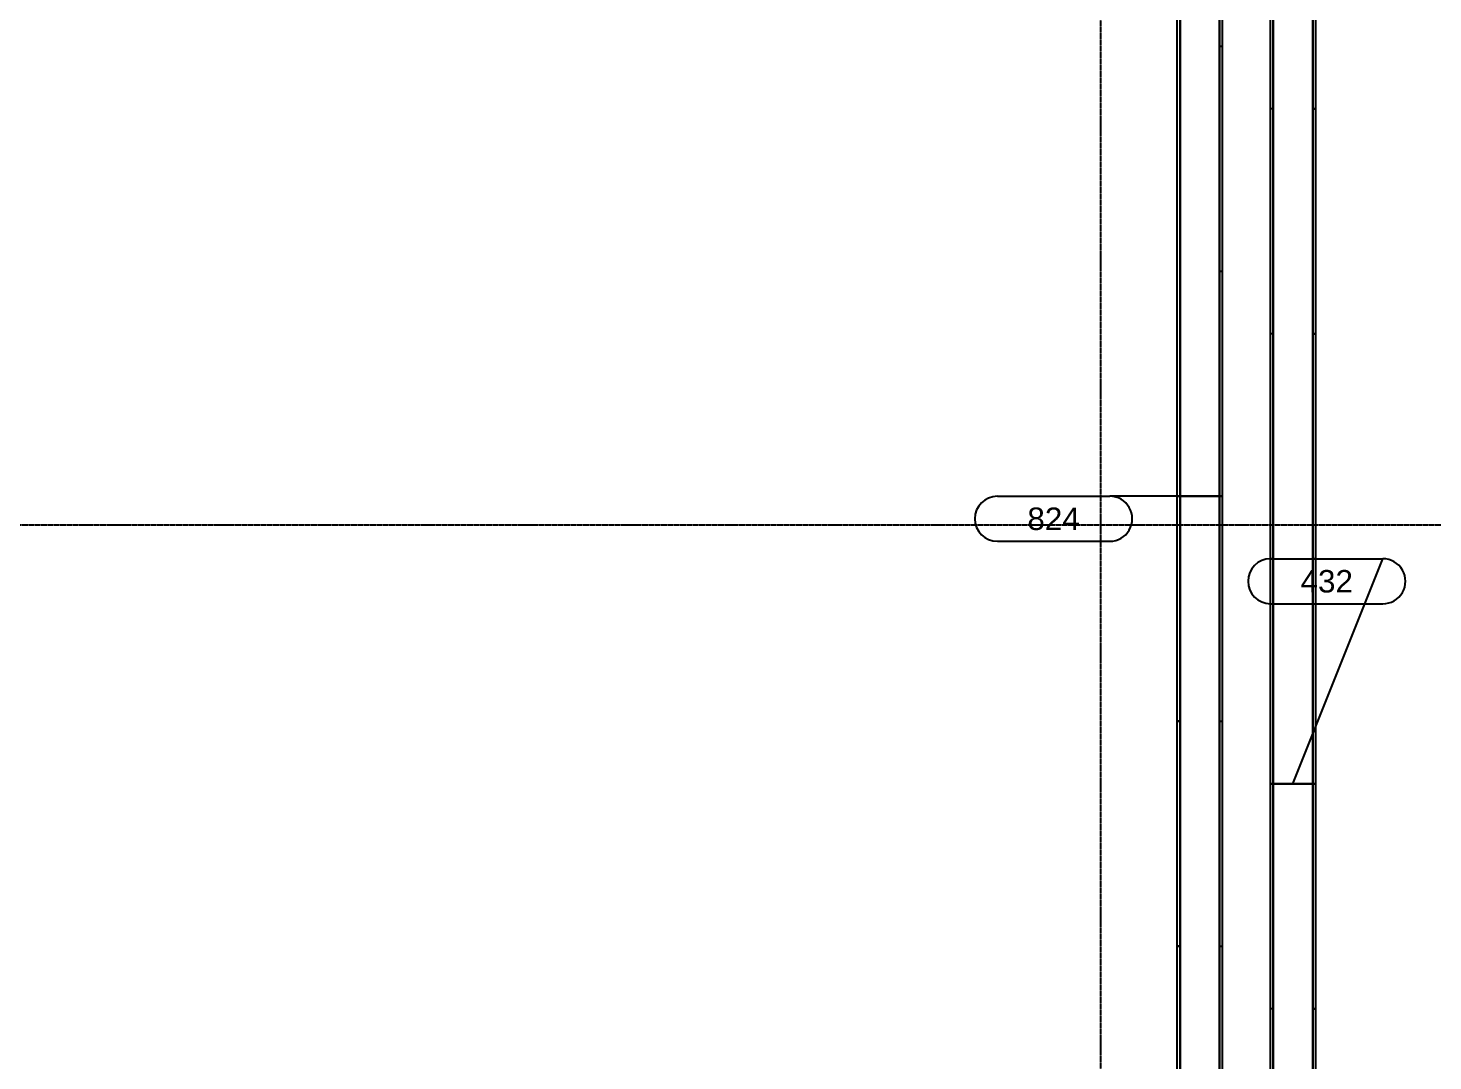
# Model space of a CAD drawing. Header units: inches. Extents: x -21257 to 11444, y 0 to 8704.
# Drawn here: x 956 to 1705, y 4406 to 4956 of the extents above; entities that cross this region are included whole.
import ezdxf
from ezdxf.enums import TextEntityAlignment as Align

# ---------------------------------------------------------------- set-up
doc = ezdxf.new("R2010")
doc.units = ezdxf.units.IN
doc.header["$MEASUREMENT"] = 0
doc.linetypes.add('CENTER2', pattern=[1.125, 0.75, -0.125, 0.125, -0.125])
for name, color, linetype in [('400-CONV-LAYOUT', 1, 'Continuous'), ('400-CONV-NUMBERS', 1, 'Continuous'), ('800-CONV-LAYOUT', 54, 'Continuous'), ('800-CONV-NUMBERS', 54, 'Continuous'), ('900-CONV-LAYOUT', 5, 'Continuous'), ('Bldg_Cline', 8, 'CENTER2')]:
    doc.layers.add(name, color=color, linetype=linetype)
doc.styles.get("Standard").update_dxf_attribs({"font": 'helvl.shx'})

# ---------------------------------------------------------------- blocks, each defined once
blk = doc.blocks.new('DCBLOCK')
at = {"linetype": 'Continuous'}
for p, q in [((-0.625, 0), (0, 0)), ((-0.625, -0.25), (0, -0.25))]:
    blk.add_line(p, q, dxfattribs=at)
for centre, start, end in [((-0.625, -0.125), 89.99998, 269.99994), ((0, -0.125), 269.99994, 89.99998)]:
    blk.add_arc(centre, 0.125, start, end)
blk.add_attdef('FORTNAITEM', text='', height=0.125).set_placement((-0.3125, -0.125), align=Align.MIDDLE_CENTER)
at = {"flags": 1}
blk.add_attdef('SERIALNUM', (-0.625, -0.3437), '', height=0.125, dxfattribs=at)
blk = doc.blocks.new('Promise-US15-100330-00-10-003 Bldg Colums')
at = {"layer": 'Bldg_Cline'}
for p, q in [((600, 7193.33), (600, 9.33)), ((-389.27, 4176), (72, 4176)), ((72, 4176), (6000, 4176))]:
    blk.add_line(p, q, dxfattribs=at)

msp = doc.modelspace()

# ---------------------------------------------------------------- linework, layer by layer
at = {"layer": '400-CONV-LAYOUT', "linetype": 'Continuous'}
for p, q in [((1620.22, 4913.42, 330), (1618.72, 4913.42, 330)), ((1620.22, 4913.42, 323.5), (1618.72, 4913.42, 323.5)), ((1620.22, 4913.42, 330), (1620.22, 4913.42, 323.5)), ((1642.72, 4913.42, 330), (1641.22, 4913.42, 330)), ((1641.22, 4913.42, 330), (1641.22, 4913.42, 323.5)), ((1641.22, 4913.42, 323.5), (1642.72, 4913.42, 323.5)), ((1620.22, 4793.42, 330), (1618.72, 4793.42, 330)), ((1620.22, 4793.42, 323.5), (1618.72, 4793.42, 323.5)), ((1620.22, 4793.42, 330), (1620.22, 4793.42, 323.5)), ((1642.72, 4793.42, 330), (1641.22, 4793.42, 330)), ((1641.22, 4793.42, 330), (1641.22, 4793.42, 323.5)), ((1641.22, 4793.42, 323.5), (1642.72, 4793.42, 323.5)), ((1620.22, 4673.42, 330), (1618.72, 4673.42, 330)), ((1620.22, 4673.42, 323.5), (1618.72, 4673.42, 323.5)), ((1620.22, 4673.42, 330), (1620.22, 4673.42, 323.5)), ((1642.72, 4673.42, 330), (1641.22, 4673.42, 330)), ((1641.22, 4673.42, 330), (1641.22, 4673.42, 323.5)), ((1641.22, 4673.42, 323.5), (1642.72, 4673.42, 323.5)), ((1620.22, 4553.42, 330), (1618.72, 4553.42, 330)), ((1620.22, 4553.42, 323.5), (1618.72, 4553.42, 323.5)), ((1618.72, 4553.42, 330), (1620.22, 4553.42, 330)), ((1620.22, 4553.42, 323.5), (1618.72, 4553.42, 323.5)), ((1620.22, 4553.42, 330), (1620.22, 4553.42, 323.5)), ((1620.22, 4553.42, 330), (1620.22, 4553.42, 323.5)), ((1642.72, 4553.42, 330), (1641.22, 4553.42, 330)), ((1641.22, 4553.42, 330), (1641.22, 4553.42, 323.5)), ((1641.22, 4553.42, 323.5), (1642.72, 4553.42, 323.5)), ((1642.72, 4553.42, 330), (1641.22, 4553.42, 330)), ((1641.22, 4553.42, 323.5), (1641.22, 4553.42, 330)), ((1642.72, 4553.42, 323.5), (1641.22, 4553.42, 323.5)), ((1620.22, 4433.42, 330), (1618.72, 4433.42, 330)), ((1620.22, 4433.42, 323.5), (1618.72, 4433.42, 323.5)), ((1620.22, 4433.42, 330), (1620.22, 4433.42, 323.5)), ((1642.72, 4433.42, 330), (1641.22, 4433.42, 330)), ((1641.22, 4433.42, 330), (1641.22, 4433.42, 323.5)), ((1641.22, 4433.42, 323.5), (1642.72, 4433.42, 323.5))]:
    msp.add_line(p, q, dxfattribs=at)
at = {"layer": '400-CONV-LAYOUT'}
for points in [[(1620.22, 5873.42, 323.5), (1620.22, 4553.42, 323.5), (1618.72, 4553.42, 323.5), (1618.72, 5873.42, 323.5)], [(1620.22, 5873.42, 330), (1620.22, 4553.42, 330), (1618.72, 4553.42, 330), (1618.72, 5873.42, 330)], [(1641.22, 5873.42, 330), (1641.22, 4553.42, 330), (1620.22, 4553.42, 330), (1620.22, 5873.42, 330)], [(1620.22, 5873.42, 330), (1620.22, 4553.42, 330), (1620.22, 4553.42, 323.5), (1620.22, 5873.42, 323.5)], [(1641.22, 5873.42, 330), (1641.22, 4553.42, 330), (1641.22, 4553.42, 323.5), (1641.22, 5873.42, 323.5)], [(1642.72, 5873.42, 323.5), (1642.72, 4553.42, 323.5), (1641.22, 4553.42, 323.5), (1641.22, 5873.42, 323.5)], [(1642.72, 5873.42, 330), (1642.72, 4553.42, 330), (1641.22, 4553.42, 330), (1641.22, 5873.42, 330)], [(1620.22, 4553.42, 330), (1620.22, 3269.42, 330), (1618.72, 3269.42, 330), (1618.72, 4553.42, 330)], [(1620.22, 4553.42, 323.5), (1620.22, 3269.42, 323.5), (1618.72, 3269.42, 323.5), (1618.72, 4553.42, 323.5)], [(1620.22, 4553.42, 330), (1620.22, 3269.42, 330), (1620.22, 3269.42, 323.5), (1620.22, 4553.42, 323.5)], [(1641.22, 4553.42, 330), (1641.22, 3269.42, 330), (1620.22, 3269.42, 330), (1620.22, 4553.42, 330)], [(1642.72, 4553.42, 330), (1642.72, 3269.42, 330), (1641.22, 3269.42, 330), (1641.22, 4553.42, 330)], [(1642.72, 4553.42, 323.5), (1642.72, 3269.42, 323.5), (1641.22, 3269.42, 323.5), (1641.22, 4553.42, 323.5)], [(1641.22, 4553.42, 330), (1641.22, 3269.42, 330), (1641.22, 3269.42, 323.5), (1641.22, 4553.42, 323.5)]]:
    msp.add_3dface(points, dxfattribs=at)
at = {"layer": '400-CONV-NUMBERS', "linetype": 'Continuous'}
msp.add_line((1630.72, 4553.42, 330), (1678.72, 4673.42, 360), dxfattribs=at)
at = {"layer": '800-CONV-LAYOUT', "linetype": 'Continuous'}
for p, q in [((1591.5, 4946.75, 282), (1593, 4946.75, 282)), ((1591.5, 4946.75, 282), (1591.5, 4946.75, 275.5)), ((1591.5, 4946.75, 275.5), (1593, 4946.75, 275.5)), ((1591.5, 4826.75, 282), (1593, 4826.75, 282)), ((1591.5, 4826.75, 282), (1591.5, 4826.75, 275.5)), ((1591.5, 4826.75, 275.5), (1593, 4826.75, 275.5)), ((1593, 4706.75, 282), (1591.5, 4706.75, 282)), ((1591.5, 4706.75, 282), (1591.5, 4706.75, 275.5)), ((1591.5, 4706.75, 275.5), (1593, 4706.75, 275.5)), ((1591.5, 4706.75, 275.5), (1593, 4706.75, 275.5)), ((1591.5, 4706.75, 282), (1591.5, 4706.75, 275.5)), ((1591.5, 4706.75, 282), (1593, 4706.75, 282)), ((1591.5, 4706.75, 275.5), (1593, 4706.75, 275.5)), ((1591.5, 4706.75, 282), (1591.5, 4706.75, 275.5)), ((1591.5, 4706.75, 282), (1593, 4706.75, 282)), ((1591.5, 4706.75, 275.5), (1593, 4706.75, 275.5)), ((1591.5, 4706.75, 282), (1591.5, 4706.75, 275.5)), ((1593, 4706.75, 282), (1591.5, 4706.75, 282)), ((1570.5, 4586.75, 275.5), (1569, 4586.75, 275.5)), ((1569, 4586.75, 282), (1570.5, 4586.75, 282)), ((1570.5, 4586.75, 282), (1570.5, 4586.75, 275.5)), ((1591.5, 4586.75, 275.5), (1593, 4586.75, 275.5)), ((1591.5, 4586.75, 282), (1591.5, 4586.75, 275.5)), ((1591.5, 4586.75, 282), (1593, 4586.75, 282)), ((1570.5, 4466.75, 275.5), (1569, 4466.75, 275.5)), ((1569, 4466.75, 282), (1570.5, 4466.75, 282)), ((1570.5, 4466.75, 282), (1570.5, 4466.75, 275.5)), ((1591.5, 4466.75, 275.5), (1593, 4466.75, 275.5)), ((1591.5, 4466.75, 282), (1591.5, 4466.75, 275.5)), ((1591.5, 4466.75, 282), (1593, 4466.75, 282))]:
    msp.add_line(p, q, dxfattribs=at)
at = {"layer": '800-CONV-LAYOUT'}
for points in [[(1569, 4706.75, 275.5), (1569, 6026.75, 275.5), (1570.5, 6026.75, 275.5), (1570.5, 4706.75, 275.5)], [(1569, 4706.75, 282), (1569, 6026.75, 282), (1570.5, 6026.75, 282), (1570.5, 4706.75, 282)], [(1570.5, 4706.75, 282), (1570.5, 6026.75, 282), (1591.5, 6026.75, 282), (1591.5, 4706.75, 282)], [(1570.5, 4706.75, 282), (1570.5, 6026.75, 282), (1570.5, 6026.75, 275.5), (1570.5, 4706.75, 275.5)], [(1591.5, 4706.75, 282), (1591.5, 6026.75, 282), (1591.5, 6026.75, 275.5), (1591.5, 4706.75, 275.5)], [(1591.5, 4706.75, 275.5), (1591.5, 6026.75, 275.5), (1593, 6026.75, 275.5), (1593, 4706.75, 275.5)], [(1591.5, 4706.75, 282), (1591.5, 6026.75, 282), (1593, 6026.75, 282), (1593, 4706.75, 282)], [(1569, 3266.75, 275.5), (1569, 4706.75, 275.5), (1570.5, 4706.75, 275.5), (1570.5, 3266.75, 275.5)], [(1569, 3266.75, 282), (1569, 4706.75, 282), (1570.5, 4706.75, 282), (1570.5, 3266.75, 282)], [(1570.5, 3266.75, 282), (1570.5, 4706.75, 282), (1591.5, 4706.75, 282), (1591.5, 3266.75, 282)], [(1570.5, 3266.75, 282), (1570.5, 4706.75, 282), (1570.5, 4706.75, 275.5), (1570.5, 3266.75, 275.5)], [(1591.5, 3266.75, 282), (1591.5, 4706.75, 282), (1591.5, 4706.75, 275.5), (1591.5, 3266.75, 275.5)], [(1591.5, 3266.75, 275.5), (1591.5, 4706.75, 275.5), (1593, 4706.75, 275.5), (1593, 3266.75, 275.5)], [(1591.5, 3266.75, 282), (1591.5, 4706.75, 282), (1593, 4706.75, 282), (1593, 3266.75, 282)]]:
    msp.add_3dface(points, dxfattribs=at)
at = {"layer": '800-CONV-NUMBERS', "linetype": 'Continuous'}
msp.add_line((1581, 4706.75, 282), (1533, 4706.75, 360), dxfattribs=at)
at = {"layer": '900-CONV-LAYOUT', "invisible_edges": 15}
for points in [[(1088.46, 4928.34, 30), (1075.07, 4922.73, 30), (1075.83, 4921.43, 30), (1088.85, 4926.9, 30)], [(1088.46, 4928.34, 20.5), (1075.07, 4922.73, 20.5), (1075.83, 4921.43, 20.5), (1088.85, 4926.9, 20.5)], [(1088.46, 4928.34, 30), (1075.07, 4922.73, 30), (1075.83, 4921.43, 30), (1088.85, 4926.9, 30)], [(1088.46, 4928.34, 20.5), (1075.07, 4922.73, 20.5), (1075.83, 4921.43, 20.5), (1088.85, 4926.9, 20.5)], [(1088.46, 4928.34, 30), (1075.07, 4922.73, 30), (1075.83, 4921.43, 30), (1088.85, 4926.9, 30)], [(1088.46, 4928.34, 20.5), (1075.07, 4922.73, 20.5), (1075.83, 4921.43, 20.5), (1088.85, 4926.9, 20.5)], [(1094.35, 4906.63, 30), (1086.44, 4903.31, 30), (1075.83, 4921.43, 30), (1088.85, 4926.9, 30)], [(1094.35, 4906.63, 30), (1086.44, 4903.31, 30), (1075.83, 4921.43, 30), (1088.85, 4926.9, 30)], [(1094.35, 4906.63, 30), (1086.44, 4903.31, 30), (1075.83, 4921.43, 30), (1088.85, 4926.9, 30)], [(1102.85, 4930.26, 30), (1088.46, 4928.34, 30), (1088.85, 4926.9, 30), (1102.85, 4928.76, 30)], [(1102.85, 4930.26, 20.5), (1088.46, 4928.34, 20.5), (1088.85, 4926.9, 20.5), (1102.85, 4928.76, 20.5)], [(1102.85, 4930.26, 30), (1088.46, 4928.34, 30), (1088.85, 4926.9, 30), (1102.85, 4928.76, 30)], [(1102.85, 4930.26, 20.5), (1088.46, 4928.34, 20.5), (1088.85, 4926.9, 20.5), (1102.85, 4928.76, 20.5)], [(1102.85, 4930.26, 30), (1088.46, 4928.34, 30), (1088.85, 4926.9, 30), (1102.85, 4928.76, 30)], [(1102.85, 4930.26, 20.5), (1088.46, 4928.34, 20.5), (1088.85, 4926.9, 20.5), (1102.85, 4928.76, 20.5)], [(1102.85, 4907.76, 30), (1094.35, 4906.63, 30), (1088.85, 4926.9, 30), (1102.85, 4928.76, 30)], [(1102.85, 4907.76, 30), (1094.35, 4906.63, 30), (1088.85, 4926.9, 30), (1102.85, 4928.76, 30)], [(1102.85, 4907.76, 30), (1094.35, 4906.63, 30), (1088.85, 4926.9, 30), (1102.85, 4928.76, 30)], [(1075.07, 4922.73, 30), (1063.62, 4913.81, 30), (1064.69, 4912.76, 30), (1075.83, 4921.43, 30)], [(1075.07, 4922.73, 20.5), (1063.62, 4913.81, 20.5), (1064.69, 4912.76, 20.5), (1075.83, 4921.43, 20.5)], [(1075.07, 4922.73, 30), (1063.62, 4913.81, 30), (1064.69, 4912.76, 30), (1075.83, 4921.43, 30)], [(1075.07, 4922.73, 20.5), (1063.62, 4913.81, 20.5), (1064.69, 4912.76, 20.5), (1075.83, 4921.43, 20.5)], [(1075.07, 4922.73, 30), (1063.62, 4913.81, 30), (1064.69, 4912.76, 30), (1075.83, 4921.43, 30)], [(1075.07, 4922.73, 20.5), (1063.62, 4913.81, 20.5), (1064.69, 4912.76, 20.5), (1075.83, 4921.43, 20.5)], [(1086.44, 4903.31, 30), (1079.67, 4898.04, 30), (1064.69, 4912.76, 30), (1075.83, 4921.43, 30)], [(1086.44, 4903.31, 30), (1079.67, 4898.04, 30), (1064.69, 4912.76, 30), (1075.83, 4921.43, 30)], [(1086.44, 4903.31, 30), (1079.67, 4898.04, 30), (1064.69, 4912.76, 30), (1075.83, 4921.43, 30)], [(1063.62, 4913.81, 30), (1054.9, 4902.2, 30), (1056.21, 4901.47, 30), (1064.69, 4912.76, 30)], [(1063.62, 4913.81, 20.5), (1054.9, 4902.2, 20.5), (1056.21, 4901.47, 20.5), (1064.69, 4912.76, 20.5)], [(1063.62, 4913.81, 30), (1054.9, 4902.2, 30), (1056.21, 4901.47, 30), (1064.69, 4912.76, 30)], [(1063.62, 4913.81, 20.5), (1054.9, 4902.2, 20.5), (1056.21, 4901.47, 20.5), (1064.69, 4912.76, 20.5)], [(1063.62, 4913.81, 30), (1054.9, 4902.2, 30), (1056.21, 4901.47, 30), (1064.69, 4912.76, 30)], [(1063.62, 4913.81, 20.5), (1054.9, 4902.2, 20.5), (1056.21, 4901.47, 20.5), (1064.69, 4912.76, 20.5)], [(1079.67, 4898.04, 30), (1074.52, 4891.18, 30), (1056.21, 4901.47, 30), (1064.69, 4912.76, 30)], [(1079.67, 4898.04, 30), (1074.52, 4891.18, 30), (1056.21, 4901.47, 30), (1064.69, 4912.76, 30)], [(1079.67, 4898.04, 30), (1074.52, 4891.18, 30), (1056.21, 4901.47, 30), (1064.69, 4912.76, 30)], [(1054.9, 4902.2, 30), (1049.52, 4888.72, 30), (1050.98, 4888.35, 30), (1056.21, 4901.47, 30)], [(1054.9, 4902.2, 20.5), (1049.52, 4888.72, 20.5), (1050.98, 4888.35, 20.5), (1056.21, 4901.47, 20.5)], [(1054.9, 4902.2, 30), (1049.52, 4888.72, 30), (1050.98, 4888.35, 30), (1056.21, 4901.47, 30)], [(1054.9, 4902.2, 20.5), (1049.52, 4888.72, 20.5), (1050.98, 4888.35, 20.5), (1056.21, 4901.47, 20.5)], [(1054.9, 4902.2, 30), (1049.52, 4888.72, 30), (1050.98, 4888.35, 30), (1056.21, 4901.47, 30)], [(1054.9, 4902.2, 20.5), (1049.52, 4888.72, 20.5), (1050.98, 4888.35, 20.5), (1056.21, 4901.47, 20.5)], [(1074.52, 4891.18, 30), (1071.34, 4883.21, 30), (1050.98, 4888.35, 30), (1056.21, 4901.47, 30)], [(1074.52, 4891.18, 30), (1071.34, 4883.21, 30), (1050.98, 4888.35, 30), (1056.21, 4901.47, 30)], [(1074.52, 4891.18, 30), (1071.34, 4883.21, 30), (1050.98, 4888.35, 30), (1056.21, 4901.47, 30)], [(1087.19, 4902.01, 30), (1080.74, 4896.99, 30), (1079.67, 4898.04, 30), (1086.44, 4903.31, 30)], [(1087.19, 4902.01, 20.5), (1080.74, 4896.99, 20.5), (1079.67, 4898.04, 20.5), (1086.44, 4903.31, 20.5)], [(1087.19, 4902.01, 30), (1080.74, 4896.99, 30), (1079.67, 4898.04, 30), (1086.44, 4903.31, 30)], [(1087.19, 4902.01, 20.5), (1080.74, 4896.99, 20.5), (1079.67, 4898.04, 20.5), (1086.44, 4903.31, 20.5)], [(1087.19, 4902.01, 30), (1080.74, 4896.99, 30), (1079.67, 4898.04, 30), (1086.44, 4903.31, 30)], [(1087.19, 4902.01, 20.5), (1080.74, 4896.99, 20.5), (1079.67, 4898.04, 20.5), (1086.44, 4903.31, 20.5)], [(1094.74, 4905.18, 30), (1087.19, 4902.01, 30), (1086.44, 4903.31, 30), (1094.35, 4906.63, 30)], [(1094.74, 4905.18, 20.5), (1087.19, 4902.01, 20.5), (1086.44, 4903.31, 20.5), (1094.35, 4906.63, 20.5)], [(1094.74, 4905.18, 30), (1087.19, 4902.01, 30), (1086.44, 4903.31, 30), (1094.35, 4906.63, 30)], [(1094.74, 4905.18, 20.5), (1087.19, 4902.01, 20.5), (1086.44, 4903.31, 20.5), (1094.35, 4906.63, 20.5)], [(1094.74, 4905.18, 30), (1087.19, 4902.01, 30), (1086.44, 4903.31, 30), (1094.35, 4906.63, 30)], [(1094.74, 4905.18, 20.5), (1087.19, 4902.01, 20.5), (1086.44, 4903.31, 20.5), (1094.35, 4906.63, 20.5)], [(1102.85, 4906.26, 30), (1094.74, 4905.18, 30), (1094.35, 4906.63, 30), (1102.85, 4907.76, 30)], [(1102.85, 4906.26, 20.5), (1094.74, 4905.18, 20.5), (1094.35, 4906.63, 20.5), (1102.85, 4907.76, 20.5)], [(1102.85, 4906.26, 30), (1094.74, 4905.18, 30), (1094.35, 4906.63, 30), (1102.85, 4907.76, 30)], [(1102.85, 4906.26, 20.5), (1094.74, 4905.18, 20.5), (1094.35, 4906.63, 20.5), (1102.85, 4907.76, 20.5)], [(1102.85, 4906.26, 30), (1094.74, 4905.18, 30), (1094.35, 4906.63, 30), (1102.85, 4907.76, 30)], [(1102.85, 4906.26, 20.5), (1094.74, 4905.18, 20.5), (1094.35, 4906.63, 20.5), (1102.85, 4907.76, 20.5)], [(1080.74, 4896.99, 30), (1075.82, 4890.45, 30), (1074.52, 4891.18, 30), (1079.67, 4898.04, 30)], [(1080.74, 4896.99, 20.5), (1075.82, 4890.45, 20.5), (1074.52, 4891.18, 20.5), (1079.67, 4898.04, 20.5)], [(1080.74, 4896.99, 30), (1075.82, 4890.45, 30), (1074.52, 4891.18, 30), (1079.67, 4898.04, 30)], [(1080.74, 4896.99, 20.5), (1075.82, 4890.45, 20.5), (1074.52, 4891.18, 20.5), (1079.67, 4898.04, 20.5)], [(1080.74, 4896.99, 30), (1075.82, 4890.45, 30), (1074.52, 4891.18, 30), (1079.67, 4898.04, 30)], [(1080.74, 4896.99, 20.5), (1075.82, 4890.45, 20.5), (1074.52, 4891.18, 20.5), (1079.67, 4898.04, 20.5)], [(1049.52, 4888.72, 30), (1047.86, 4874.3, 30), (1049.36, 4874.33, 30), (1050.98, 4888.35, 30)], [(1049.52, 4888.72, 20.5), (1047.86, 4874.3, 20.5), (1049.36, 4874.33, 20.5), (1050.98, 4888.35, 20.5)], [(1071.34, 4883.21, 30), (1070.35, 4874.69, 30), (1049.36, 4874.33, 30), (1050.98, 4888.35, 30)], [(1075.82, 4890.45, 30), (1072.79, 4882.85, 30), (1071.34, 4883.21, 30), (1074.52, 4891.18, 30)], [(1075.82, 4890.45, 20.5), (1072.79, 4882.85, 20.5), (1071.34, 4883.21, 20.5), (1074.52, 4891.18, 20.5)], [(1075.82, 4890.45, 30), (1072.79, 4882.85, 30), (1071.34, 4883.21, 30), (1074.52, 4891.18, 30)], [(1075.82, 4890.45, 20.5), (1072.79, 4882.85, 20.5), (1071.34, 4883.21, 20.5), (1074.52, 4891.18, 20.5)], [(1075.82, 4890.45, 30), (1072.79, 4882.85, 30), (1071.34, 4883.21, 30), (1074.52, 4891.18, 30)], [(1075.82, 4890.45, 20.5), (1072.79, 4882.85, 20.5), (1071.34, 4883.21, 20.5), (1074.52, 4891.18, 20.5)], [(1072.79, 4882.85, 30), (1071.85, 4874.72, 30), (1070.35, 4874.69, 30), (1071.34, 4883.21, 30)], [(1072.79, 4882.85, 20.5), (1071.85, 4874.72, 20.5), (1070.35, 4874.69, 20.5), (1071.34, 4883.21, 20.5)], [(1519.32, 4844, 272.5), (1513.85, 4843.51, 272.5), (1513.85, 4842.01, 272.5), (1519.59, 4842.52, 272.5)], [(1519.32, 4844, 282), (1513.85, 4843.51, 282), (1513.85, 4842.01, 282), (1519.59, 4842.52, 282)], [(1519.59, 4842.52, 282), (1513.85, 4842.01, 282), (1513.85, 4821.01, 282), (1523.29, 4821.85, 282)], [(1523.56, 4820.37, 272.5), (1513.85, 4819.51, 272.5), (1513.85, 4821.01, 272.5), (1523.29, 4821.85, 272.5)], [(1523.56, 4820.37, 282), (1513.85, 4819.51, 282), (1513.85, 4821.01, 282), (1523.29, 4821.85, 282)], [(982.5, 4772.13, 30), (975.8, 4797.01, 30), (977.3, 4797.01, 30), (983.8, 4772.89, 30)], [(982.5, 4772.13, 24), (975.8, 4797.01, 24), (977.3, 4797.01, 24), (983.8, 4772.89, 24)], [(1007.14, 4786.46, 30), (1004.3, 4797.01, 30), (977.3, 4797.01, 30), (983.8, 4772.89, 30)], [(1008.44, 4787.21, 30), (1005.8, 4797.01, 30), (1004.3, 4797.01, 30), (1007.14, 4786.46, 30)], [(1008.44, 4787.21, 24), (1005.8, 4797.01, 24), (1004.3, 4797.01, 24), (1007.14, 4786.46, 24)], [(1044.8, 4797.35, 30), (1042.33, 4787.51, 30), (1043.64, 4786.77, 30), (1046.3, 4797.38, 30)], [(1044.8, 4797.35, 24), (1042.33, 4787.51, 24), (1043.64, 4786.77, 24), (1046.3, 4797.38, 24)], [(1044.8, 4797.35, 30), (1042.33, 4787.51, 30), (1043.64, 4786.77, 30), (1046.3, 4797.38, 30)], [(1044.8, 4797.35, 24), (1042.33, 4787.51, 24), (1043.64, 4786.77, 24), (1046.3, 4797.38, 24)], [(1044.8, 4797.35, 30), (1042.33, 4787.51, 30), (1043.64, 4786.77, 30), (1046.3, 4797.38, 30)], [(1044.8, 4797.35, 24), (1042.33, 4787.51, 24), (1043.64, 4786.77, 24), (1046.3, 4797.38, 24)], [(1044.8, 4797.35, 30), (1042.33, 4787.51, 30), (1043.64, 4786.77, 30), (1046.3, 4797.38, 30)], [(1044.8, 4797.35, 24), (1042.33, 4787.51, 24), (1043.64, 4786.77, 24), (1046.3, 4797.38, 24)], [(1046.3, 4797.38, 30), (1043.64, 4786.77, 30), (1067.21, 4773.62, 30), (1073.29, 4797.85, 30)], [(1046.3, 4797.38, 30), (1043.64, 4786.77, 30), (1067.21, 4773.62, 30), (1073.29, 4797.85, 30)], [(1046.3, 4797.38, 30), (1043.64, 4786.77, 30), (1067.21, 4773.62, 30), (1073.29, 4797.85, 30)], [(1046.3, 4797.38, 30), (1043.64, 4786.77, 30), (1067.21, 4773.62, 30), (1073.29, 4797.85, 30)], [(1074.79, 4797.87, 30), (1068.52, 4772.88, 30), (1067.21, 4773.62, 30), (1073.29, 4797.85, 30)], [(1074.79, 4797.87, 24), (1068.52, 4772.88, 24), (1067.21, 4773.62, 24), (1073.29, 4797.85, 24)], [(1074.79, 4797.87, 30), (1068.52, 4772.88, 30), (1067.21, 4773.62, 30), (1073.29, 4797.85, 30)], [(1074.79, 4797.87, 24), (1068.52, 4772.88, 24), (1067.21, 4773.62, 24), (1073.29, 4797.85, 24)], [(1074.79, 4797.87, 30), (1068.52, 4772.88, 30), (1067.21, 4773.62, 30), (1073.29, 4797.85, 30)], [(1074.79, 4797.87, 24), (1068.52, 4772.88, 24), (1067.21, 4773.62, 24), (1073.29, 4797.85, 24)], [(1074.79, 4797.87, 30), (1068.52, 4772.88, 30), (1067.21, 4773.62, 30), (1073.29, 4797.85, 30)], [(1074.79, 4797.87, 24), (1068.52, 4772.88, 24), (1067.21, 4773.62, 24), (1073.29, 4797.85, 24)], [(1014.9, 4778.76, 30), (1007.14, 4786.46, 30), (983.8, 4772.89, 30), (1001.54, 4755.3, 30)], [(1014.9, 4778.76, 30), (1007.14, 4786.46, 30), (983.8, 4772.89, 30), (1001.54, 4755.3, 30)], [(1014.9, 4778.76, 30), (1007.14, 4786.46, 30), (983.8, 4772.89, 30), (1001.54, 4755.3, 30)], [(1014.9, 4778.76, 30), (1007.14, 4786.46, 30), (983.8, 4772.89, 30), (1001.54, 4755.3, 30)], [(1015.65, 4780.06, 30), (1008.44, 4787.21, 30), (1007.14, 4786.46, 30), (1014.9, 4778.76, 30)], [(1015.65, 4780.06, 24), (1008.44, 4787.21, 24), (1007.14, 4786.46, 24), (1014.9, 4778.76, 24)], [(1015.65, 4780.06, 30), (1008.44, 4787.21, 30), (1007.14, 4786.46, 30), (1014.9, 4778.76, 30)], [(1015.65, 4780.06, 24), (1008.44, 4787.21, 24), (1007.14, 4786.46, 24), (1014.9, 4778.76, 24)], [(1015.65, 4780.06, 30), (1008.44, 4787.21, 30), (1007.14, 4786.46, 30), (1014.9, 4778.76, 30)], [(1015.65, 4780.06, 24), (1008.44, 4787.21, 24), (1007.14, 4786.46, 24), (1014.9, 4778.76, 24)], [(1015.65, 4780.06, 30), (1008.44, 4787.21, 30), (1007.14, 4786.46, 30), (1014.9, 4778.76, 30)], [(1015.65, 4780.06, 24), (1008.44, 4787.21, 24), (1007.14, 4786.46, 24), (1014.9, 4778.76, 24)], [(1042.33, 4787.51, 30), (1035.24, 4780.24, 30), (1036.01, 4778.95, 30), (1043.64, 4786.77, 30)], [(1042.33, 4787.51, 24), (1035.24, 4780.24, 24), (1036.01, 4778.95, 24), (1043.64, 4786.77, 24)], [(1042.33, 4787.51, 30), (1035.24, 4780.24, 30), (1036.01, 4778.95, 30), (1043.64, 4786.77, 30)], [(1042.33, 4787.51, 24), (1035.24, 4780.24, 24), (1036.01, 4778.95, 24), (1043.64, 4786.77, 24)], [(1042.33, 4787.51, 30), (1035.24, 4780.24, 30), (1036.01, 4778.95, 30), (1043.64, 4786.77, 30)], [(1042.33, 4787.51, 24), (1035.24, 4780.24, 24), (1036.01, 4778.95, 24), (1043.64, 4786.77, 24)], [(1042.33, 4787.51, 30), (1035.24, 4780.24, 30), (1036.01, 4778.95, 30), (1043.64, 4786.77, 30)], [(1042.33, 4787.51, 24), (1035.24, 4780.24, 24), (1036.01, 4778.95, 24), (1043.64, 4786.77, 24)], [(1043.64, 4786.77, 30), (1036.01, 4778.95, 30), (1049.78, 4755.72, 30), (1067.21, 4773.62, 30)], [(1043.64, 4786.77, 30), (1036.01, 4778.95, 30), (1049.78, 4755.72, 30), (1067.21, 4773.62, 30)], [(1043.64, 4786.77, 30), (1036.01, 4778.95, 30), (1049.78, 4755.72, 30), (1067.21, 4773.62, 30)], [(1043.64, 4786.77, 30), (1036.01, 4778.95, 30), (1049.78, 4755.72, 30), (1067.21, 4773.62, 30)], [(1025.48, 4776.01, 30), (1014.9, 4778.76, 30), (1001.54, 4755.3, 30), (1025.72, 4749.01, 30)], [(1025.48, 4776.01, 30), (1014.9, 4778.76, 30), (1001.54, 4755.3, 30), (1025.72, 4749.01, 30)], [(1025.48, 4776.01, 30), (1014.9, 4778.76, 30), (1001.54, 4755.3, 30), (1025.72, 4749.01, 30)], [(1025.48, 4776.01, 30), (1014.9, 4778.76, 30), (1001.54, 4755.3, 30), (1025.72, 4749.01, 30)], [(1025.47, 4777.51, 30), (1015.65, 4780.06, 30), (1014.9, 4778.76, 30), (1025.48, 4776.01, 30)], [(1025.47, 4777.51, 24), (1015.65, 4780.06, 24), (1014.9, 4778.76, 24), (1025.48, 4776.01, 24)], [(1025.47, 4777.51, 30), (1015.65, 4780.06, 30), (1014.9, 4778.76, 30), (1025.48, 4776.01, 30)], [(1025.47, 4777.51, 24), (1015.65, 4780.06, 24), (1014.9, 4778.76, 24), (1025.48, 4776.01, 24)], [(1025.47, 4777.51, 30), (1015.65, 4780.06, 30), (1014.9, 4778.76, 30), (1025.48, 4776.01, 30)], [(1025.47, 4777.51, 24), (1015.65, 4780.06, 24), (1014.9, 4778.76, 24), (1025.48, 4776.01, 24)], [(1025.47, 4777.51, 30), (1015.65, 4780.06, 30), (1014.9, 4778.76, 30), (1025.48, 4776.01, 30)], [(1025.47, 4777.51, 24), (1015.65, 4780.06, 24), (1014.9, 4778.76, 24), (1025.48, 4776.01, 24)], [(1035.24, 4780.24, 30), (1025.47, 4777.51, 30), (1025.48, 4776.01, 30), (1036.01, 4778.95, 30)], [(1035.24, 4780.24, 24), (1025.47, 4777.51, 24), (1025.48, 4776.01, 24), (1036.01, 4778.95, 24)], [(1035.24, 4780.24, 30), (1025.47, 4777.51, 30), (1025.48, 4776.01, 30), (1036.01, 4778.95, 30)], [(1035.24, 4780.24, 24), (1025.47, 4777.51, 24), (1025.48, 4776.01, 24), (1036.01, 4778.95, 24)], [(1035.24, 4780.24, 30), (1025.47, 4777.51, 30), (1025.48, 4776.01, 30), (1036.01, 4778.95, 30)], [(1035.24, 4780.24, 24), (1025.47, 4777.51, 24), (1025.48, 4776.01, 24), (1036.01, 4778.95, 24)], [(1035.24, 4780.24, 30), (1025.47, 4777.51, 30), (1025.48, 4776.01, 30), (1036.01, 4778.95, 30)], [(1035.24, 4780.24, 24), (1025.47, 4777.51, 24), (1025.48, 4776.01, 24), (1036.01, 4778.95, 24)], [(1036.01, 4778.95, 30), (1025.48, 4776.01, 30), (1025.72, 4749.01, 30), (1049.78, 4755.72, 30)], [(1036.01, 4778.95, 30), (1025.48, 4776.01, 30), (1025.72, 4749.01, 30), (1049.78, 4755.72, 30)], [(1036.01, 4778.95, 30), (1025.48, 4776.01, 30), (1025.72, 4749.01, 30), (1049.78, 4755.72, 30)], [(1036.01, 4778.95, 30), (1025.48, 4776.01, 30), (1025.72, 4749.01, 30), (1049.78, 4755.72, 30)], [(1000.8, 4754, 30), (982.5, 4772.13, 30), (983.8, 4772.89, 30), (1001.54, 4755.3, 30)], [(1000.8, 4754, 24), (982.5, 4772.13, 24), (983.8, 4772.89, 24), (1001.54, 4755.3, 24)], [(1000.8, 4754, 30), (982.5, 4772.13, 30), (983.8, 4772.89, 30), (1001.54, 4755.3, 30)], [(1000.8, 4754, 24), (982.5, 4772.13, 24), (983.8, 4772.89, 24), (1001.54, 4755.3, 24)], [(1000.8, 4754, 30), (982.5, 4772.13, 30), (983.8, 4772.89, 30), (1001.54, 4755.3, 30)], [(1000.8, 4754, 24), (982.5, 4772.13, 24), (983.8, 4772.89, 24), (1001.54, 4755.3, 24)], [(1000.8, 4754, 30), (982.5, 4772.13, 30), (983.8, 4772.89, 30), (1001.54, 4755.3, 30)], [(1000.8, 4754, 24), (982.5, 4772.13, 24), (983.8, 4772.89, 24), (1001.54, 4755.3, 24)], [(1068.52, 4772.88, 30), (1050.55, 4754.43, 30), (1049.78, 4755.72, 30), (1067.21, 4773.62, 30)], [(1068.52, 4772.88, 24), (1050.55, 4754.43, 24), (1049.78, 4755.72, 24), (1067.21, 4773.62, 24)], [(1068.52, 4772.88, 30), (1050.55, 4754.43, 30), (1049.78, 4755.72, 30), (1067.21, 4773.62, 30)], [(1068.52, 4772.88, 24), (1050.55, 4754.43, 24), (1049.78, 4755.72, 24), (1067.21, 4773.62, 24)], [(1068.52, 4772.88, 30), (1050.55, 4754.43, 30), (1049.78, 4755.72, 30), (1067.21, 4773.62, 30)], [(1068.52, 4772.88, 24), (1050.55, 4754.43, 24), (1049.78, 4755.72, 24), (1067.21, 4773.62, 24)], [(1068.52, 4772.88, 30), (1050.55, 4754.43, 30), (1049.78, 4755.72, 30), (1067.21, 4773.62, 30)], [(1068.52, 4772.88, 24), (1050.55, 4754.43, 24), (1049.78, 4755.72, 24), (1067.21, 4773.62, 24)]]:
    msp.add_3dface(points, dxfattribs=at)

# ---------------------------------------------------------------- block references
msp.add_blockref('Promise-US15-100330-00-10-003 Bldg Colums', (928.05, 515.51))
at = {"layer": '400-CONV-NUMBERS', "xscale": 96, "yscale": 96, "zscale": 96}
msp.add_blockref('DCBLOCK', (1678.72, 4673.42, 360), dxfattribs=at).add_auto_attribs({'FORTNAITEM': '432'})
at = {"layer": '800-CONV-NUMBERS', "xscale": 96, "yscale": 96, "zscale": 96}
msp.add_blockref('DCBLOCK', (1533, 4706.75, 360), dxfattribs=at).add_auto_attribs({'FORTNAITEM': '824'})

doc.saveas('drawing.dxf')
